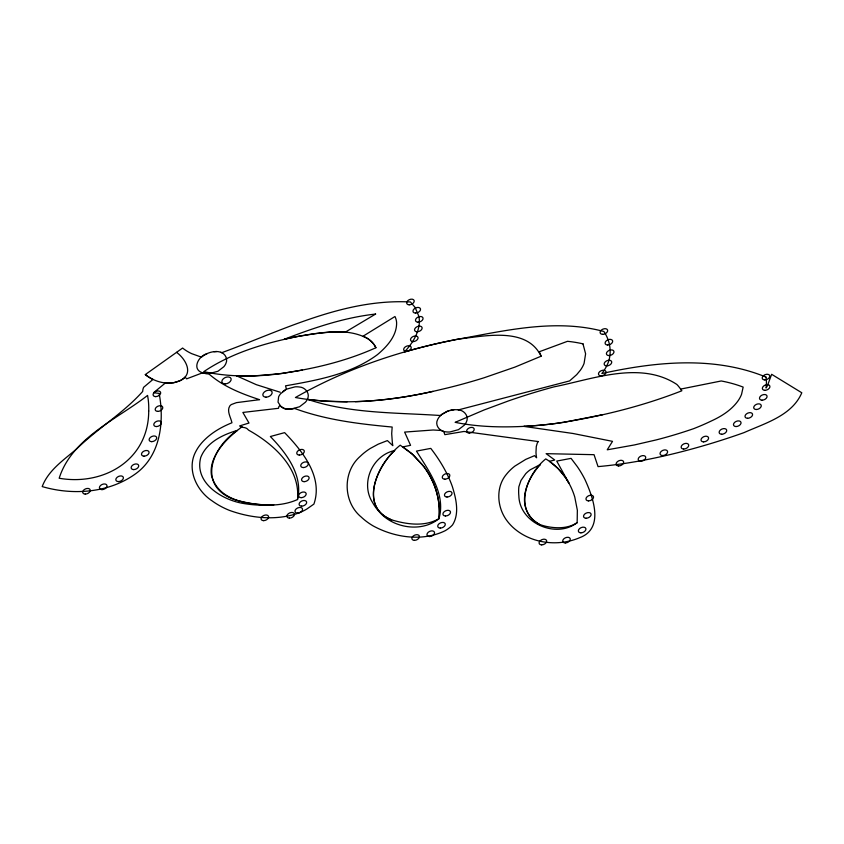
<?xml version="1.0" encoding="UTF-8"?>
<svg xmlns="http://www.w3.org/2000/svg" width="844" height="844" viewBox="0 0 844 844"><rect width="100%" height="100%" fill="white"/><g stroke="black" fill="none" stroke-linecap="round" stroke-linejoin="round"><path stroke-width="1.27" d="M242.122 426.684L242.059 426.737C230.159 435.82 218.427 446.518 213.005 460.845A55.852 35.975 -23.4 0 0 211.549 475.773C218.955 501.906 250.742 505.081 273.804 504.934L258.77 505.113A129.259 83.261 -23.4 0 1 243.009 503.393C221.634 499.827 193.909 482.536 200.777 457.353C206.748 442.256 222.71 434.713 237.343 430.387C210.103 448.502 197.116 488.201 236.784 500.334C256.46 505.398 278.404 508.077 297.521 499.542C300.496 468.114 273.688 444.144 248.674 430.197C245.667 426.051 241.785 428.552 239.612 425.914L248.991 423.044L242.872 412.442L278.509 408.296C279.121 401.976 283.331 410.363 286.76 408.918A18.019 11.605 -23.4 0 0 291.022 409.055L299.546 406.766L305.401 402.25A14.19 9.147 -23.4 0 0 307.48 399.033C310.349 393.42 305.117 387.217 299.335 386.985A18.019 11.605 -23.4 0 0 295.073 386.847L286.538 389.137L280.683 393.642A14.19 9.147 -23.4 0 0 278.615 396.859L278.035 402.124L280.925 406.565A16.817 10.835 -23.4 0 0 284.523 408.422A17.777 11.457 -23.4 0 0 292.784 408.855L294.704 408.496C325.911 420.017 359.227 423.983 392.165 427.043L391.7 433.658L392.312 442.182A239.527 154.283 -23.4 0 0 392.808 445.643L387.407 440.589L378.291 444.134L370.231 448.491A44.131 28.432 -23.4 0 0 360.251 456.319C342.337 471.838 342.959 502.022 361.243 517.045A124.796 80.38 -23.4 0 0 373.185 525.928C394.654 537.639 422.633 541.806 445.178 530.707A22.556 14.527 -23.4 0 0 452.521 524.947C459.727 513.669 456.055 498.593 452.342 486.545C447.436 472.693 439.724 459.991 430.788 448.386L416.461 451.097C428.773 470.899 446.117 494.025 438.975 518.659C421.916 532.627 393.684 528.376 379.505 512.065A110.364 71.086 -23.4 0 1 372.668 502.665C360.019 483.274 372.341 455.127 394.77 450.527C376.034 467.112 359.586 507.592 391.658 519.883C406.766 524.388 424.722 527.025 438.975 518.659C440.462 504.596 437.34 490.258 430.841 477.746A192.748 124.152 -23.4 0 0 422.243 464.517L411.292 453.165L402.926 446.877L410.564 445.326L404.624 432.086L433.194 429.997L441.412 430.482A17.038 10.972 -23.4 0 0 443.733 431.4L444.83 434.66L464 431.463L538.472 441.591A3.735 2.405 -23.4 0 0 537.406 442.667L536.278 446.497L535.982 452.521A81.847 52.718 -23.4 0 0 536.605 457.775L534.547 455.654L525.791 459.358L514.829 466.131A39.858 25.679 -23.4 0 0 506.59 474.149C495.407 487.199 496.937 507.444 506.949 520.685A105.289 67.815 -23.4 0 0 515.188 529.315C532.923 543.852 558.886 546.617 579.754 537.66C604.747 528.344 592.91 496.947 584.955 479.519A265.048 170.731 -23.4 0 0 577.264 466.553L571.071 458.366L556.734 461.077L568.824 482.979A162.217 104.487 -23.4 0 0 565.026 476.913L558.042 468.526L549.497 461.32L554.751 460.001L546.131 453.661L594.039 454.684L598.048 466.616C635.637 463.261 672.615 454.937 708.728 444.187A486.387 313.293 -23.4 0 0 744.039 432.613C764.938 423.255 792.062 415.702 801.8 392.776L771.648 374.303L767.439 385.666A48.741 31.397 -23.4 0 1 766.067 388.029A75.264 48.477 -23.4 0 0 765.951 377.099M438.975 518.659C440.315 505.883 437.878 492.864 432.539 481.217A192.843 124.216 -23.4 0 0 424.216 467.101L413.275 454.916L400.225 445.189C379.41 461.531 356.474 505.503 391.658 519.883M577.159 522.636L577.359 510.272L574.775 497.095A171.469 110.448 -23.4 0 0 569.384 484.013C563.897 473.758 555.774 464.865 545.751 458.914C526.972 473.864 512.772 510.019 539.559 524.43A67.066 43.202 -23.4 0 0 546.469 526.445C556.65 528.566 568.223 528.65 577.159 522.636C556.217 539.031 519.577 523.196 518.849 495.934A100.214 64.555 -23.4 0 1 518.849 486.777L520.97 480.468L525.717 473.706A25.014 16.11 -23.4 0 1 530.275 469.76L540.487 464.443C527.954 477.862 517.361 500.661 530.559 517.098A61.169 39.394 -23.4 0 0 539.559 524.43M297.521 499.542C303.323 475.225 286.232 452.964 270.365 436.527L284.618 432.634C302.352 450.981 323.368 476.923 313.905 504.09L306.72 509.101A36.777 23.695 -23.4 0 1 298.755 512.983C276.494 520.906 251.312 518.29 229.452 510.388A132.898 85.603 -23.4 0 1 212.118 500.882C196.388 490.628 186.25 468.958 195.903 451.361A46.705 30.089 -23.4 0 1 201.674 442.952C209.776 433.711 220.632 427.317 231.942 422.77C230.876 417.442 226.456 411.07 229.832 405.911A6.277 4.041 -23.4 0 1 231.404 404.519L236.457 402.641L259.572 399.666C241.384 393.726 223.016 386.468 208.531 373.607A17.777 11.447 -23.4 0 1 202.507 372.795C191.472 369.345 198.467 356.126 206.569 353.847A15.772 10.16 -23.4 0 1 213.87 351.684L216.275 351.537A14.812 9.548 -23.4 0 1 221.539 352.592C225.686 354.269 227.943 359.46 225.875 363.542A14.19 9.147 -23.4 0 1 223.797 366.76L217.942 371.265L209.417 373.565A18.019 11.605 -23.4 0 1 205.155 373.428L202.56 372.816L186.64 378.851L185.068 377.099A10.93 7.037 -23.4 0 1 182.832 379.061C171.258 386.636 155.496 382.743 145.295 374.588L182.61 348.044A73.776 47.517 -23.4 0 0 191.725 353.668L201.484 357.181A19.159 12.333 -23.4 0 1 203.309 355.767L207.012 353.647M441.148 414.995L439.618 416.546A14.19 9.147 -23.4 0 0 437.551 419.763C434.671 425.376 439.903 431.579 445.685 431.822A18.019 11.605 -23.4 0 0 449.957 431.959L458.482 429.659L464.337 425.154A14.19 9.147 -23.4 0 0 466.405 421.937C469.285 416.314 464.052 410.121 458.271 409.878M441.971 414.288L448.417 410.838M441.739 414.478L446.803 411.429L452.447 409.91A17.914 11.542 -23.4 0 1 458.397 409.899L569.594 380.918L576.716 374.62L580.356 370.231A37.147 23.927 -23.4 0 0 584.08 363.374L585.609 353.815L582.982 343.867M302.479 370.031L281.136 373.618L254.772 375.844A205.271 132.223 -23.4 0 1 214.112 373.586L203.71 371.698C231.847 352.676 265.164 343.012 298.154 336.387C320.804 332.926 346.43 327.008 367.741 338.623A47.981 30.901 -23.4 0 1 374.409 345.069L375.918 347.728C343.097 362.561 307.385 370.326 271.768 374.704A208.162 134.08 -23.4 0 1 236.436 375.77L256.312 384.674L280.24 392.26M220.748 352.275L221.74 352.686C282.666 330.447 343.888 298.491 410.437 301.973L415.1 307.416L418.856 316.3A55.63 35.828 -23.4 0 1 419.004 325.795C417.263 335.88 411.25 344.616 404.434 352.001A415.934 267.917 -23.4 0 1 458.25 339.088C484.266 336.207 527.015 326.428 541.067 356.231L515.04 367.066L484.045 377.785A390.55 251.565 -23.4 0 1 442.024 389.253C402.366 398.906 361.264 404.107 320.446 400.784A269.996 173.906 -23.4 0 1 295.432 397.503C347.918 367.562 406.154 348.35 465.529 337.832C510.81 329.35 558.285 319.159 603.871 331.502C610.771 341.503 612.449 355.134 606.636 366.022A50.229 32.346 -23.4 0 1 601.867 373.533C655.609 361.717 713.887 355.725 765.993 377.078M681.857 390.783C641.155 406.713 598.28 417.136 555.099 423.551A327.272 210.81 -23.4 0 1 525.896 426.273C502.275 427.518 478.379 427.085 455.148 422.338L484.034 409.994L508.668 400.847A432.782 278.763 -23.4 0 1 554.118 386.837C592.646 379.167 639.942 360.683 676.308 384.094C677.711 384.547 683.862 393.747 680.76 389.073L721.23 380.971A157.269 101.301 -23.4 0 1 743.153 387.101L741.559 394.317A38.117 24.55 -23.4 0 1 737.74 401.29C731.083 410.332 721.282 416.44 711.207 421.04A152.31 98.104 -23.4 0 1 697.323 427.191L693.842 428.594A314.844 202.792 -23.4 0 1 656.073 439.946L634.466 444.936L607.226 449.81L612.522 441.349L573.055 433.499L523.797 426.378A326.132 210.072 -23.4 0 0 563.771 422.348L602.679 414.678M449.62 410.479L454.009 409.741M432.993 391.384C407.473 397.102 381.467 400.858 355.313 401.66M213.88 351.684L216.602 351.547M347.148 401.807L323.284 401.016L307.954 399.455C350.587 413.771 396.258 412.516 440.589 415.522L441.581 414.531M176.554 352.349C184.414 357.909 193.403 371.655 182.832 379.061A13.272 8.545 -23.4 0 1 179.994 380.739L173.6 382.743L165.413 382.944L153.608 392.703L159.157 393.409C164.464 421.557 160.645 455.517 135.821 473.621C109.203 492.949 73.154 495.66 42.2 486.587C48.34 470.161 63.996 459.843 76.815 448.744C97.693 428.393 123.171 413.317 142.699 391.437A20.267 13.05 -23.4 0 1 143.607 387.333L152.986 379.431A65.273 42.042 -23.4 0 1 145.305 374.578M282.687 391.69A15.741 10.139 -23.4 0 1 284.101 390.593A12.143 7.828 -23.4 0 1 286.454 389.189L285.536 385.835C317.291 380.201 350.904 374.251 377.426 354.649C386.921 346.641 396.859 335.944 396.617 322.703A38.697 24.93 -23.4 0 0 394.971 316.511L363.12 336.165L366.307 337.748A48.583 31.291 -23.4 0 1 375.928 347.728M541.067 356.231A51.379 33.095 -23.4 0 0 539.242 351.769L567.484 341.314A132.191 85.149 -23.4 0 1 583.004 343.856M148.713 411.017C148.66 459.685 104.055 486.081 59.175 478.242C71.814 438.163 116.725 419.521 147.573 395.414L148.175 399.18A155.338 100.056 -23.4 0 1 148.713 411.017M375.612 314.052L345.249 332.177L331.091 332.04L315.118 333.602A255.975 164.886 -23.4 0 0 284.228 339.288C313.736 327.905 344.025 317.523 375.612 314.052M265.976 397.165A4.906 3.154 -23.4 0 0 272.084 391.964A4.906 3.154 -23.4 0 0 264.436 391.89A4.906 3.154 -23.4 0 0 265.976 397.165M224.989 383.904A4.906 3.154 -23.4 0 0 231.098 378.713A4.906 3.154 -23.4 0 0 223.46 378.629A4.906 3.154 -23.4 0 0 224.989 383.904M618.631 465.951A3.988 2.564 -23.4 0 0 623.6 461.731A3.988 2.564 -23.4 0 0 617.386 461.668A3.988 2.564 -23.4 0 0 618.631 465.951M640.723 461.257A3.988 2.564 -23.4 0 0 645.692 457.037A3.988 2.564 -23.4 0 0 639.478 456.973A3.988 2.564 -23.4 0 0 640.723 461.257M662.582 455.56A3.977 2.564 -23.4 0 0 667.541 451.34A3.977 2.564 -23.4 0 0 661.337 451.276A3.977 2.564 -23.4 0 0 662.582 455.56M683.703 449.04A3.988 2.564 -23.4 0 0 688.662 444.809A3.988 2.564 -23.4 0 0 682.448 444.756A3.988 2.564 -23.4 0 0 683.703 449.04M703.558 441.866A3.988 2.564 -23.4 0 0 708.527 437.646A3.988 2.564 -23.4 0 0 702.313 437.582A3.988 2.564 -23.4 0 0 703.558 441.866M721.683 434.249A3.988 2.564 -23.4 0 0 726.652 430.029A3.988 2.564 -23.4 0 0 720.438 429.965A3.988 2.564 -23.4 0 0 721.683 434.249M736.021 426.547A3.988 2.564 -23.4 0 0 740.99 422.327A3.988 2.564 -23.4 0 0 734.776 422.264A3.988 2.564 -23.4 0 0 736.021 426.547M747.552 418.297A3.988 2.564 -23.4 0 0 752.521 414.077A3.988 2.564 -23.4 0 0 746.307 414.014A3.988 2.564 -23.4 0 0 747.552 418.297M756.256 409.509A3.977 2.564 -23.4 0 0 761.214 405.289A3.977 2.564 -23.4 0 0 755 405.226A3.977 2.564 -23.4 0 0 756.256 409.509M762.048 400.183A3.988 2.564 -23.4 0 0 767.017 395.952A3.988 2.564 -23.4 0 0 760.803 395.889A3.988 2.564 -23.4 0 0 762.048 400.183M764.907 390.318A3.988 2.564 -23.4 0 0 769.865 386.088A3.988 2.564 -23.4 0 0 763.651 386.035A3.988 2.564 -23.4 0 0 764.907 390.318M764.748 379.916A3.988 2.564 -23.4 0 0 769.717 375.696A3.988 2.564 -23.4 0 0 763.504 375.633A3.988 2.564 -23.4 0 0 764.748 379.916M469.19 433.056A3.988 2.564 -23.4 0 0 474.149 428.826A3.988 2.564 -23.4 0 0 467.935 428.763A3.988 2.564 -23.4 0 0 469.19 433.056M601.012 375.865A3.988 2.564 -23.4 0 0 605.981 371.645A3.988 2.564 -23.4 0 0 599.767 371.582A3.988 2.564 -23.4 0 0 601.012 375.865M606.709 365.906A3.977 2.564 -23.4 0 0 611.668 361.675A3.977 2.564 -23.4 0 0 605.454 361.622A3.977 2.564 -23.4 0 0 606.709 365.906M608.957 355.577A3.988 2.564 -23.4 0 0 613.926 351.357A3.988 2.564 -23.4 0 0 607.712 351.283A3.988 2.564 -23.4 0 0 608.957 355.577M607.648 345.017A3.988 2.564 -23.4 0 0 612.607 340.786A3.988 2.564 -23.4 0 0 606.393 340.733A3.988 2.564 -23.4 0 0 607.648 345.017M602.637 334.34A3.988 2.564 -23.4 0 0 607.606 330.12A3.988 2.564 -23.4 0 0 601.392 330.057A3.988 2.564 -23.4 0 0 602.637 334.34M406.228 351.421A3.988 2.564 -23.4 0 0 411.186 347.19A3.988 2.564 -23.4 0 0 404.972 347.127A3.988 2.564 -23.4 0 0 406.228 351.421M413.054 341.609A3.988 2.564 -23.4 0 0 418.012 337.389A3.988 2.564 -23.4 0 0 411.798 337.326A3.988 2.564 -23.4 0 0 413.054 341.609M417.105 331.776A3.988 2.564 -23.4 0 0 422.074 327.546A3.988 2.564 -23.4 0 0 415.849 327.483A3.988 2.564 -23.4 0 0 417.105 331.776M418.044 322.176A3.988 2.564 -23.4 0 0 423.002 317.945A3.988 2.564 -23.4 0 0 416.788 317.882A3.988 2.564 -23.4 0 0 418.044 322.176M415.522 313.092A3.988 2.564 -23.4 0 0 420.481 308.872A3.988 2.564 -23.4 0 0 414.267 308.809A3.988 2.564 -23.4 0 0 415.522 313.092M409.192 304.811A3.988 2.564 -23.4 0 0 414.161 300.591A3.988 2.564 -23.4 0 0 407.947 300.527A3.988 2.564 -23.4 0 0 409.192 304.811M588.521 500.882A3.988 2.564 -23.4 0 0 593.48 496.652A3.988 2.564 -23.4 0 0 587.266 496.599A3.988 2.564 -23.4 0 0 588.521 500.882M586.095 518.237A3.988 2.564 -23.4 0 0 591.064 514.007A3.988 2.564 -23.4 0 0 584.85 513.943A3.988 2.564 -23.4 0 0 586.095 518.237M580.904 532.828A3.988 2.564 -23.4 0 0 585.873 528.597A3.988 2.564 -23.4 0 0 579.659 528.534A3.988 2.564 -23.4 0 0 580.904 532.828M565.258 542.945A3.988 2.564 -23.4 0 0 570.227 538.715A3.988 2.564 -23.4 0 0 564.014 538.662A3.988 2.564 -23.4 0 0 565.258 542.945M541.648 544.865A3.988 2.564 -23.4 0 0 546.617 540.635A3.988 2.564 -23.4 0 0 540.392 540.571A3.988 2.564 -23.4 0 0 541.648 544.865M444.82 479.192A3.977 2.564 -23.4 0 0 449.778 474.961A3.977 2.564 -23.4 0 0 443.564 474.908A3.977 2.564 -23.4 0 0 444.82 479.192M447.014 497.021A3.988 2.564 -23.4 0 0 451.973 492.791A3.988 2.564 -23.4 0 0 445.759 492.738A3.988 2.564 -23.4 0 0 447.014 497.021M445.484 515.979A3.988 2.564 -23.4 0 0 450.453 511.749A3.988 2.564 -23.4 0 0 444.239 511.686A3.988 2.564 -23.4 0 0 445.484 515.979M440.262 528.08A3.988 2.564 -23.4 0 0 445.231 523.86A3.988 2.564 -23.4 0 0 439.017 523.797A3.988 2.564 -23.4 0 0 440.262 528.08M429.533 536.531A3.988 2.564 -23.4 0 0 434.491 532.3A3.988 2.564 -23.4 0 0 428.277 532.247A3.988 2.564 -23.4 0 0 429.533 536.531M414.436 540.35A3.988 2.564 -23.4 0 0 419.394 536.119A3.988 2.564 -23.4 0 0 413.18 536.067A3.988 2.564 -23.4 0 0 414.436 540.35M299.303 455.064A3.988 2.564 -23.4 0 0 304.262 450.844A3.988 2.564 -23.4 0 0 298.048 450.78A3.988 2.564 -23.4 0 0 299.303 455.064M303.291 467.565A3.988 2.564 -23.4 0 0 308.25 463.335A3.988 2.564 -23.4 0 0 302.036 463.282A3.988 2.564 -23.4 0 0 303.291 467.565M304.114 481.66A3.988 2.564 -23.4 0 0 309.073 477.44A3.988 2.564 -23.4 0 0 302.859 477.377A3.988 2.564 -23.4 0 0 304.114 481.66M301.16 497.654A3.988 2.564 -23.4 0 0 306.129 493.434A3.988 2.564 -23.4 0 0 299.915 493.371A3.988 2.564 -23.4 0 0 301.16 497.654M301.635 506.147A3.988 2.564 -23.4 0 0 306.604 501.927A3.988 2.564 -23.4 0 0 300.39 501.863A3.988 2.564 -23.4 0 0 301.635 506.147M297.531 513.11A3.988 2.564 -23.4 0 0 302.5 508.879A3.988 2.564 -23.4 0 0 296.286 508.816A3.988 2.564 -23.4 0 0 297.531 513.11M289.439 518.121A3.988 2.564 -23.4 0 0 294.408 513.89A3.988 2.564 -23.4 0 0 288.194 513.827A3.988 2.564 -23.4 0 0 289.439 518.121M263.581 520.642A3.988 2.564 -23.4 0 0 268.55 516.423A3.988 2.564 -23.4 0 0 262.336 516.359A3.988 2.564 -23.4 0 0 263.581 520.642M155.644 396.617A3.988 2.564 -23.4 0 0 160.613 392.386A3.988 2.564 -23.4 0 0 154.399 392.323A3.988 2.564 -23.4 0 0 155.644 396.617M157.754 411.387A3.988 2.564 -23.4 0 0 162.713 407.156A3.988 2.564 -23.4 0 0 156.499 407.093A3.988 2.564 -23.4 0 0 157.754 411.387M156.34 426.558A3.988 2.564 -23.4 0 0 161.309 422.327A3.988 2.564 -23.4 0 0 155.096 422.264A3.988 2.564 -23.4 0 0 156.34 426.558M151.688 441.644A3.988 2.564 -23.4 0 0 156.646 437.414A3.988 2.564 -23.4 0 0 150.432 437.35A3.988 2.564 -23.4 0 0 151.688 441.644M144.05 456.15A3.988 2.564 -23.4 0 0 149.008 451.93A3.988 2.564 -23.4 0 0 142.794 451.867A3.988 2.564 -23.4 0 0 144.05 456.15M133.7 469.602A3.988 2.564 -23.4 0 0 138.659 465.382A3.988 2.564 -23.4 0 0 132.445 465.318A3.988 2.564 -23.4 0 0 133.7 469.602M118.371 481.586A3.988 2.564 -23.4 0 0 123.34 477.366A3.988 2.564 -23.4 0 0 117.126 477.303A3.988 2.564 -23.4 0 0 118.371 481.586M101.976 489.625A3.988 2.564 -23.4 0 0 106.945 485.395A3.988 2.564 -23.4 0 0 100.731 485.332A3.988 2.564 -23.4 0 0 101.976 489.625M85.233 494.088A3.977 2.564 -23.4 0 0 90.203 489.879A3.977 2.564 -23.4 0 0 83.999 489.805A3.977 2.564 -23.4 0 0 85.233 494.088"/></g></svg>
